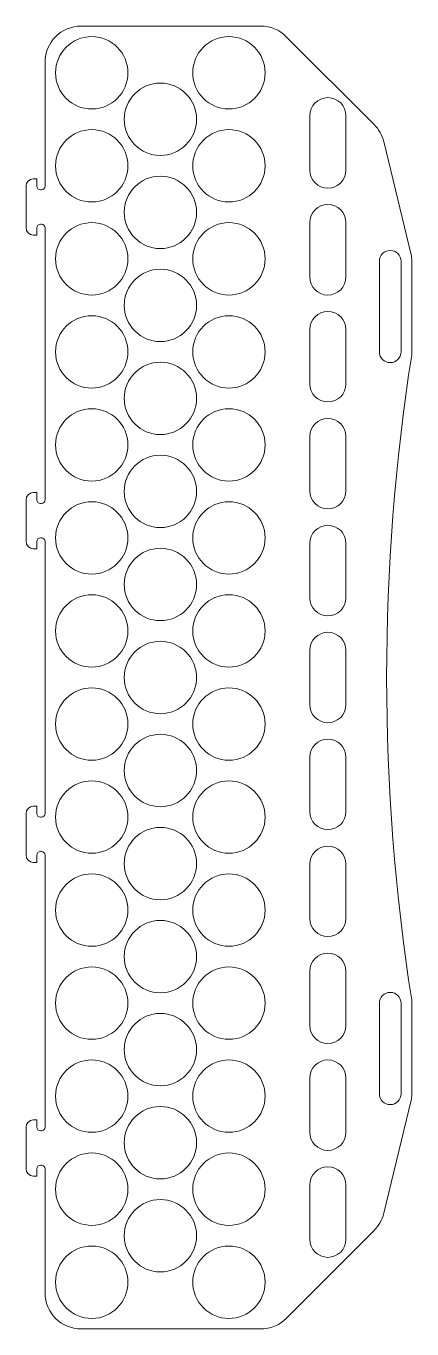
# Model space of a CAD drawing. Header units: millimetres. Extents: x 16 to 123, y 6 to 366.
import ezdxf

# ---------------------------------------------------------------- set-up
doc = ezdxf.new("R2010")
doc.units = ezdxf.units.MM

msp = doc.modelspace()

# ---------------------------------------------------------------- linework, layer by layer
at = {"color": 7, "linetype": 'Continuous', "lineweight": 15}
for p, q in [((80.82, 365.61), (31.21, 365.61)), ((112.19, 338.39), (87.89, 362.68)), ((21.21, 321.36), (21.21, 355.61)), ((94.4, 325.83), (94.4, 340.83)), ((104.4, 340.83), (104.4, 325.83)), ((122.47, 302.02), (114.84, 333.67)), ((15.96, 321.36), (15.96, 309.86)), ((17.96, 323.36), (18.96, 323.36)), ((18.96, 323.36), (18.96, 321.36)), ((19.96, 320.36), (20.21, 320.36)), ((18.96, 307.86), (18.96, 309.86)), ((19.96, 310.86), (20.21, 310.86)), ((21.21, 309.86), (21.21, 234.7)), ((94.4, 296.29), (94.4, 311.29)), ((104.4, 311.29), (104.4, 296.29)), ((17.96, 307.86), (18.96, 307.86)), ((113.64, 275.61), (113.64, 300.61)), ((119.64, 300.61), (119.64, 275.61)), ((122.64, 275.61), (122.64, 300.61)), ((94.4, 266.74), (94.4, 281.74)), ((104.4, 281.74), (104.4, 266.74)), ((94.4, 237.2), (94.4, 252.2)), ((104.4, 252.2), (104.4, 237.2)), ((15.96, 234.7), (15.96, 223.2)), ((18.96, 236.7), (17.96, 236.7)), ((18.96, 234.7), (18.96, 236.7)), ((20.21, 233.7), (19.96, 233.7)), ((20.21, 224.2), (19.96, 224.2)), ((18.96, 221.2), (17.96, 221.2)), ((18.96, 223.2), (18.96, 221.2)), ((21.21, 148.03), (21.21, 223.2)), ((94.4, 207.66), (94.4, 222.66)), ((104.4, 222.66), (104.4, 207.66)), ((94.4, 178.11), (94.4, 193.11)), ((104.4, 193.11), (104.4, 178.11)), ((94.4, 148.57), (94.4, 163.57)), ((104.4, 163.57), (104.4, 148.57)), ((15.96, 148.03), (15.96, 136.53)), ((18.96, 150.03), (17.96, 150.03)), ((18.96, 148.03), (18.96, 150.03)), ((20.21, 147.03), (19.96, 147.03)), ((20.21, 137.53), (19.96, 137.53)), ((18.96, 134.53), (17.96, 134.53)), ((18.96, 136.53), (18.96, 134.53)), ((21.21, 61.36), (21.21, 136.53)), ((94.4, 119.03), (94.4, 134.03)), ((104.4, 134.03), (104.4, 119.03)), ((94.4, 89.48), (94.4, 104.48)), ((104.4, 104.48), (104.4, 89.48)), ((113.64, 70.61), (113.64, 95.61)), ((119.64, 95.61), (119.64, 70.61)), ((122.64, 70.61), (122.64, 95.61)), ((94.4, 59.94), (94.4, 74.94)), ((104.4, 74.94), (104.4, 59.94)), ((114.84, 37.56), (122.47, 69.21)), ((15.96, 61.36), (15.96, 49.86)), ((17.96, 63.36), (18.96, 63.36)), ((18.96, 63.36), (18.96, 61.36)), ((19.96, 60.36), (20.21, 60.36)), ((19.96, 50.86), (20.21, 50.86)), ((17.96, 47.86), (18.96, 47.86)), ((18.96, 47.86), (18.96, 49.86)), ((21.21, 49.86), (21.21, 15.61)), ((94.4, 30.39), (94.4, 45.39)), ((104.4, 45.39), (104.4, 30.39)), ((87.89, 8.54), (112.19, 32.84)), ((31.21, 5.61), (80.82, 5.61))]:
    msp.add_line(p, q, dxfattribs=at)
for centre in [(34.12, 352.7), (72.05, 352.7), (53.09, 339.85), (34.12, 327), (72.05, 327), (53.09, 314.14), (34.12, 301.29), (72.05, 301.29), (53.09, 288.44), (34.12, 275.58), (72.05, 275.58), (53.09, 262.73), (34.12, 249.88), (72.05, 249.88), (53.09, 237.03), (34.12, 224.17), (72.05, 224.17), (53.09, 211.32), (34.12, 198.47), (72.05, 198.47), (53.09, 185.61), (34.12, 172.76), (72.05, 172.76), (53.09, 159.91), (34.12, 147.05), (72.05, 147.05), (53.09, 134.2), (34.12, 121.35), (72.05, 121.35), (53.09, 108.49), (34.12, 95.64), (72.05, 95.64), (53.09, 82.79), (34.12, 69.94), (72.05, 69.94), (53.09, 57.08), (34.12, 44.23), (72.05, 44.23), (53.09, 31.38), (34.12, 18.52), (72.05, 18.52)]:
    msp.add_circle(centre, 10, dxfattribs=at)
for centre, radius, start, end in [((31.21, 355.61), 10, 90, 180), ((80.82, 355.61), 10, 45, 90), ((99.4, 340.83), 5, 0, 180), ((105.12, 331.32), 10, 13.568, 45), ((99.4, 325.83), 5, 180, 0), ((17.96, 321.36), 2, 90, 180), ((19.96, 321.36), 1, 180, 270), ((20.21, 321.36), 1, 270, 0), ((99.4, 311.29), 5, 0, 180), ((17.96, 309.86), 2, 180, 270), ((19.96, 309.86), 1, 90, 180), ((20.21, 309.86), 1, 0, 90), ((116.64, 300.61), 3, 0, 180), ((116.64, 300.61), 6, 0, 13.568), ((99.4, 296.29), 5, 180, 0), ((99.4, 281.74), 5, 0, 180), ((116.64, 275.61), 3, 180, 0), ((691.71, 185.61), 576.07, 171.10523, 188.89477), ((116.64, 275.61), 6, 351.1052, 0), ((99.4, 266.74), 5, 180, 0), ((99.4, 252.2), 5, 0, 180), ((17.96, 234.7), 2, 90, 180), ((19.96, 234.7), 1, 180, 270), ((20.21, 234.7), 1, 270, 0), ((99.4, 237.2), 5, 180, 0), ((99.4, 222.66), 5, 0, 180), ((19.96, 223.2), 1, 90, 180), ((20.21, 223.2), 1, 0, 90), ((17.96, 223.2), 2, 180, 270), ((99.4, 207.66), 5, 180, 0), ((99.4, 193.11), 5, 0, 180), ((99.4, 178.11), 5, 180, 0), ((99.4, 163.57), 5, 0, 180), ((17.96, 148.03), 2, 90, 180), ((19.96, 148.03), 1, 180, 270), ((20.21, 148.03), 1, 270, 0), ((99.4, 148.57), 5, 180, 0), ((19.96, 136.53), 1, 90, 180), ((20.21, 136.53), 1, 0, 90), ((99.4, 134.03), 5, 0, 180), ((17.96, 136.53), 2, 180, 270), ((99.4, 119.03), 5, 180, 0), ((99.4, 104.48), 5, 0, 180), ((116.64, 95.61), 3, 0, 180), ((116.64, 95.61), 6, 0, 8.8948), ((99.4, 89.48), 5, 180, 0), ((99.4, 74.94), 5, 0, 180), ((116.64, 70.61), 3, 180, 0), ((116.64, 70.61), 6, 346.432, 0), ((17.96, 61.36), 2, 90, 180), ((19.96, 61.36), 1, 180, 270), ((20.21, 61.36), 1, 270, 0), ((99.4, 59.94), 5, 180, 0), ((19.96, 49.86), 1, 90, 180), ((20.21, 49.86), 1, 0, 90), ((17.96, 49.86), 2, 180, 270), ((99.4, 45.39), 5, 0, 180), ((105.12, 39.91), 10, 315, 346.432), ((99.4, 30.39), 5, 180, 0), ((31.21, 15.61), 10, 180, 270), ((80.82, 15.61), 10, 270, 315)]:
    msp.add_arc(centre, radius, start, end, dxfattribs=at)

doc.saveas('drawing.dxf')
